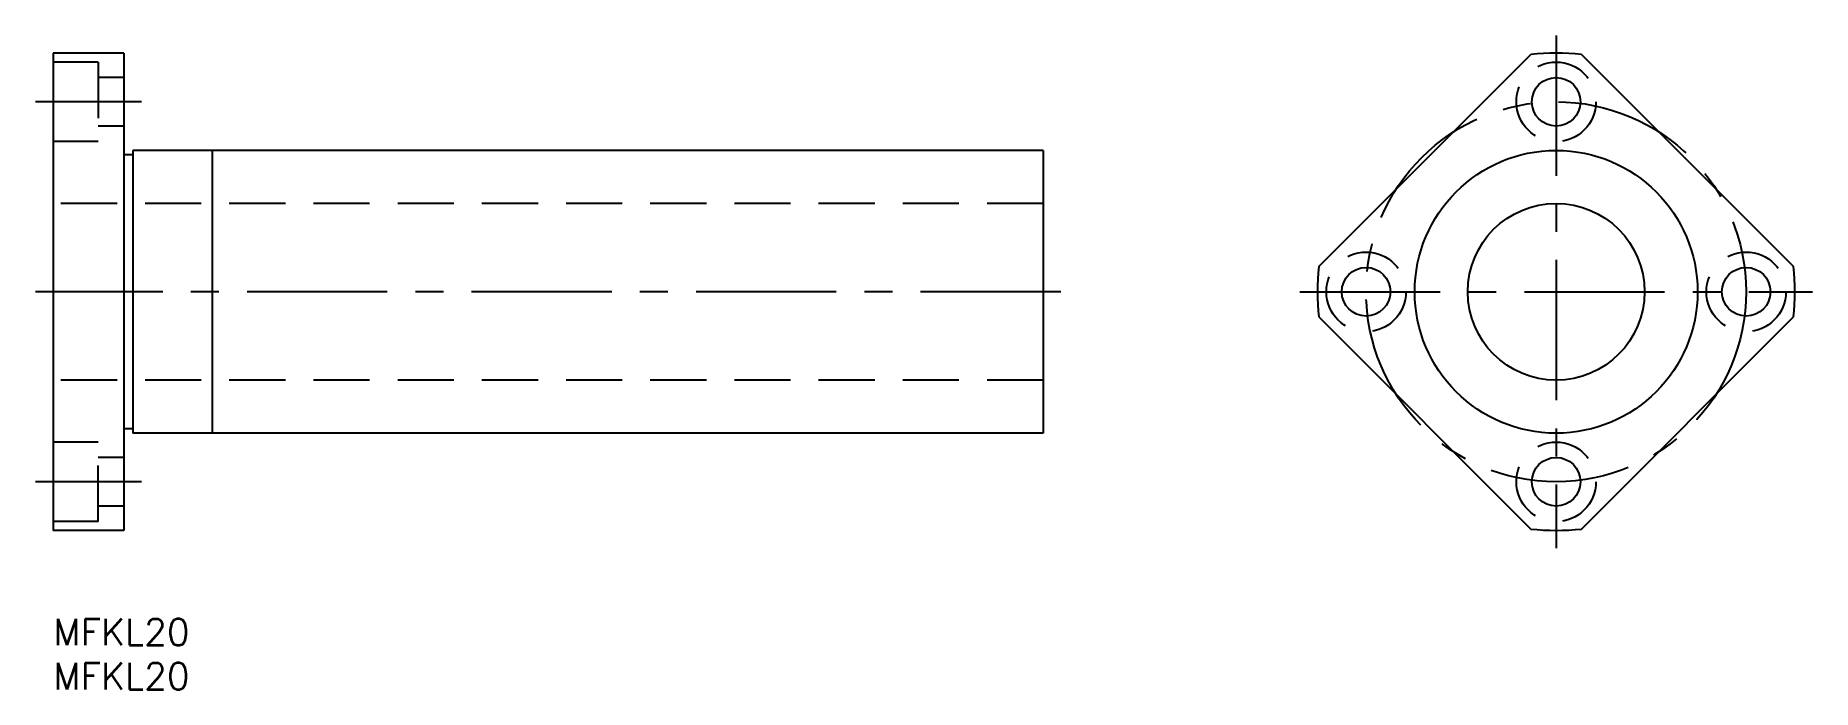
# Model space of a CAD drawing. Extents: x -2 to 199, y -8 to 66.
import ezdxf

# ---------------------------------------------------------------- set-up
doc = ezdxf.new("R2010")
doc.units = 0
doc.header["$LTSCALE"] = 0.5
doc.linetypes.add('CENTER', pattern=[50.8, 31.75, -6.35, 6.35, -6.35])
doc.linetypes.add('DASHED', pattern=[19.05, 12.7, -6.35])
for name, color, linetype in [('MSM_CENTER', 1, 'CENTER'), ('MSM_CONTINUOUS', 7, 'CONTINUOUS'), ('MSM_DASHED', 4, 'DASHED'), ('MSM_PART_NUMBER', 7, 'CONTINUOUS')]:
    doc.layers.add(name, color=color, linetype=linetype)
doc.styles.get("Standard").update_dxf_attribs({"font": 'txt.shx', "height": 3, "bigfont": 'bigfont.shx'})

# ---------------------------------------------------------------- blocks, each defined once
blk = doc.blocks.new('*U19')
at = {"layer": 'MSM_PART_NUMBER'}
blk.add_text('MFKL20', height=3, dxfattribs=at).set_placement((0, -3))
blk = doc.blocks.new('*U20')
at = {"layer": 'MSM_PART_NUMBER'}
blk.add_text('MFKL20', height=3, dxfattribs=at).set_placement((0, -8))

msp = doc.modelspace()

# ---------------------------------------------------------------- linework, layer by layer
at = {"layer": 'MSM_CENTER'}
for p, q in [((170.04, 66), (170.04, 8)), ((10, 58.5), (-2, 58.5)), ((114, 37), (-2, 37)), ((141.04, 37), (199.04, 37)), ((10, 15.5), (-2, 15.5))]:
    msp.add_line(p, q, dxfattribs=at)
msp.add_circle((170.04, 37), 21.5, dxfattribs=at)
at = {"layer": 'MSM_CONTINUOUS'}
for p, q in [((0, 64), (0, 10)), ((8, 64), (0, 64)), ((8, 64), (8, 10)), ((143.19, 39.85), (167.19, 63.85)), ((172.89, 63.85), (196.89, 39.85)), ((9, 52.5), (8, 52.5)), ((9, 53), (9, 21)), ((112, 53), (9, 53)), ((18, 53), (18, 21)), ((112, 53), (112, 21)), ((143.19, 34.15), (167.19, 10.15)), ((172.89, 10.15), (196.89, 34.15)), ((9, 21.5), (8, 21.5)), ((112, 21), (9, 21)), ((8, 10), (0, 10))]:
    msp.add_line(p, q, dxfattribs=at)
for centre, radius in [((170.04, 58.5), 2.75), ((170.04, 37), 16), ((170.04, 37), 10), ((148.54, 37), 2.75), ((191.54, 37), 2.75), ((170.04, 15.5), 2.75)]:
    msp.add_circle(centre, radius, dxfattribs=at)
for start, end in [(83.9424, 96.0576), (173.9424, 186.0576), (353.9424, 6.0576), (263.9424, 276.0576)]:
    msp.add_arc((170.04, 37), 27, start, end, dxfattribs=at)
at = {"layer": 'MSM_DASHED'}
for p, q in [((5.1, 63), (0, 63)), ((5.1, 63), (5.1, 54)), ((8, 61.25), (5.1, 61.25)), ((8, 55.75), (5.1, 55.75)), ((5.1, 54), (0, 54)), ((112, 47), (0, 47)), ((112, 27), (0, 27)), ((5.1, 20), (0, 20)), ((5.1, 11), (5.1, 20)), ((8, 18.25), (5.1, 18.25)), ((8, 12.75), (5.1, 12.75)), ((5.1, 11), (0, 11))]:
    msp.add_line(p, q, dxfattribs=at)
for centre in [(170.04, 58.5), (148.54, 37), (191.54, 37), (170.04, 15.5)]:
    msp.add_circle(centre, 4.5, dxfattribs=at)

# ---------------------------------------------------------------- block references
at = {"layer": 'MSM_CONTINUOUS'}
for name in ['*U19', '*U20']:
    msp.add_blockref(name, (0, 0), dxfattribs=at)

doc.saveas('drawing.dxf')
